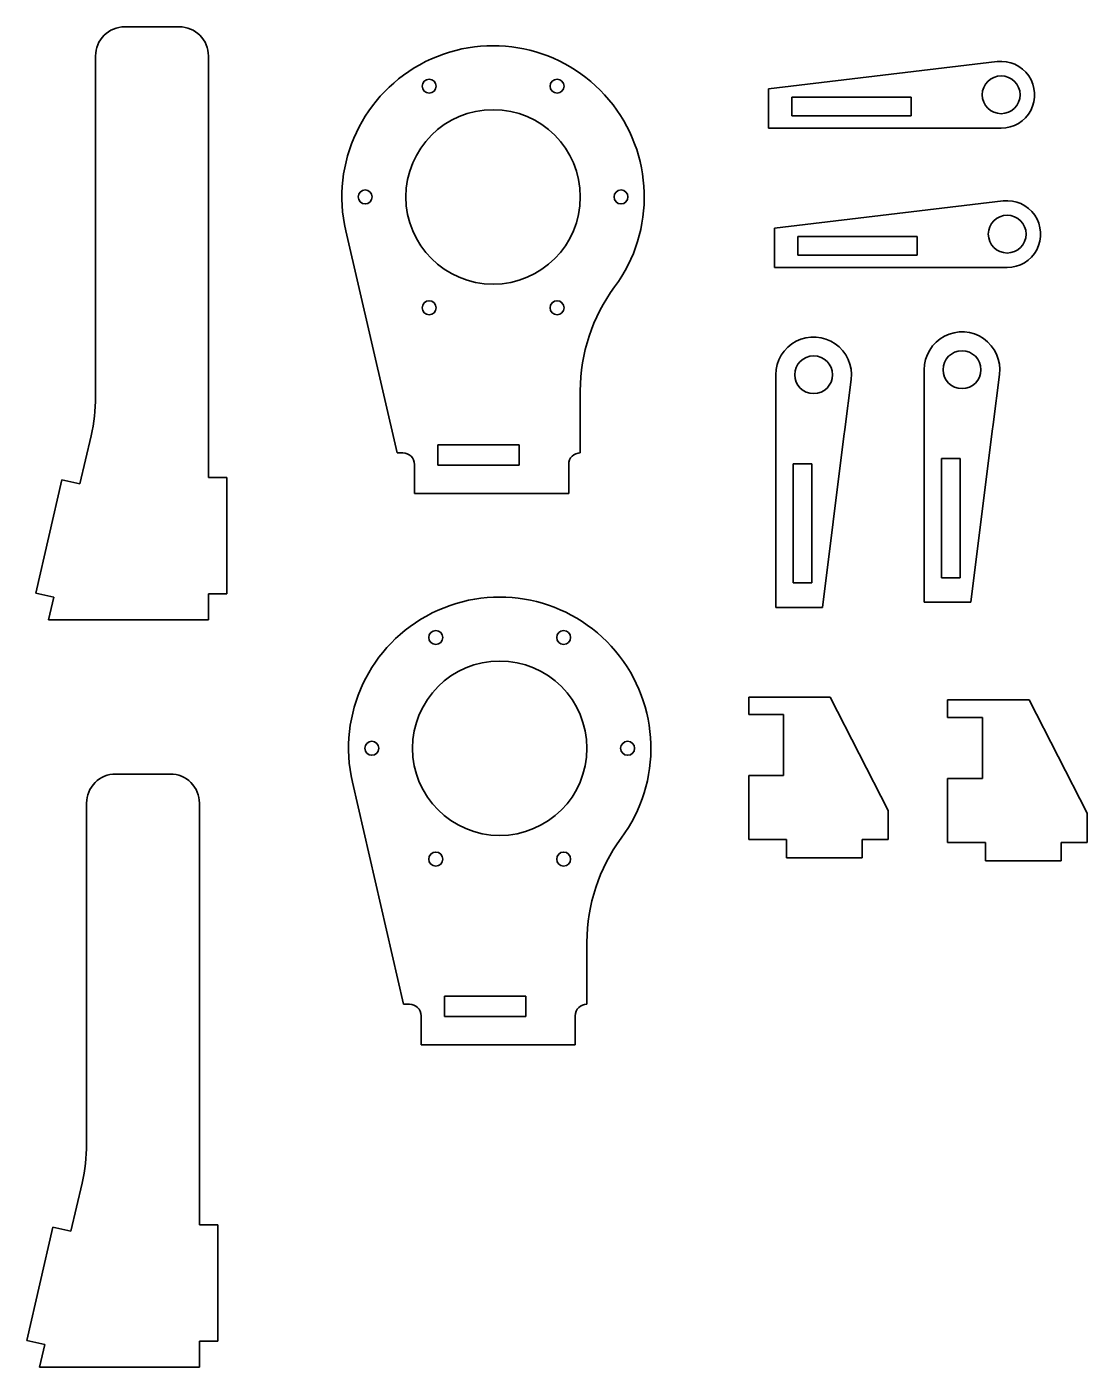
# Model space of a CAD drawing. Extents: x 42 to 225, y 569 to 799.
import ezdxf

# ---------------------------------------------------------------- set-up
doc = ezdxf.new("R2010")
doc.units = 0

msp = doc.modelspace()

# ---------------------------------------------------------------- linework, layer by layer
at = {"color": 7, "lineweight": 35}
for p, q in [((59.10442, 799.010376), (68.524033, 799.010376)), ((54.10442, 735.428467), (54.10442, 794.010376)), ((73.524033, 794.010376), (73.524033, 721.510376)), ((209.16394, 793.026489), (169.847778, 788.317322)), ((169.847778, 788.317322), (169.847778, 781.567322)), ((173.847778, 783.717346), (173.847778, 786.917297)), ((173.847778, 786.917297), (194.347778, 786.917297)), ((194.347778, 786.917297), (194.347778, 783.717346)), ((209.847778, 781.567322), (169.847778, 781.567322)), ((194.347778, 783.717346), (173.847778, 783.717346)), ((210.199966, 769.06897), (170.883804, 764.359802)), ((97.139099, 763.902161), (105.947021, 725.750916)), ((170.883804, 764.359802), (170.883804, 757.609802)), ((174.883804, 759.759827), (174.883804, 762.959778)), ((174.883804, 762.959778), (195.383804, 762.959778)), ((195.383804, 762.959778), (195.383804, 759.759827)), ((195.383804, 759.759827), (174.883804, 759.759827)), ((210.883804, 757.609802), (170.883804, 757.609802)), ((196.613174, 740.044617), (196.613174, 730.625305)), ((171.099518, 739.174316), (171.099518, 729.755005)), ((182.961578, 729.755005), (184.048294, 738.359924)), ((208.475235, 730.625305), (209.561951, 739.230225)), ((137.472717, 736.41925), (137.472717, 725.750916)), ((51.422859, 720.395264), (53.335522, 728.679932)), ((171.099518, 728.593628), (171.099518, 729.755005)), ((171.099518, 728.593628), (171.099518, 699.174316)), ((179.099518, 699.174316), (182.814911, 728.593628)), ((182.814911, 728.593628), (182.961578, 729.755005)), ((196.613174, 729.463928), (196.613174, 730.625305)), ((196.613174, 729.463928), (196.613174, 700.044617)), ((204.613174, 700.044617), (208.328568, 729.463928)), ((208.328568, 729.463928), (208.475235, 730.625305)), ((112.972725, 727.15094), (112.972725, 723.65094)), ((112.972725, 727.15094), (126.972725, 727.15094)), ((126.972725, 723.65094), (126.972725, 727.15094)), ((105.947021, 725.750916), (106.947021, 725.750916)), ((174.099518, 723.874329), (174.099518, 703.374329)), ((174.099518, 723.874329), (177.299515, 723.874329)), ((177.299515, 703.374329), (177.299515, 723.874329)), ((199.613174, 724.744629), (199.613174, 704.244629)), ((199.613174, 724.744629), (202.813171, 724.744629)), ((202.813171, 704.244629), (202.813171, 724.744629)), ((73.524033, 721.510376), (76.699036, 721.510376)), ((76.699036, 701.510376), (76.699036, 721.510376)), ((108.947021, 718.750916), (108.947021, 723.750916)), ((126.972725, 723.65094), (112.972725, 723.65094)), ((135.472717, 718.750916), (135.472717, 723.750916)), ((43.830212, 701.62207), (48.329231, 721.109497)), ((48.329231, 721.109497), (51.422859, 720.395264)), ((108.947021, 718.750916), (135.472717, 718.750916)), ((177.299515, 703.374329), (174.099518, 703.374329)), ((202.813171, 704.244629), (199.613174, 704.244629)), ((46.923836, 700.907837), (43.830212, 701.62207)), ((46.024033, 697.010376), (46.923836, 700.907837)), ((73.524033, 701.510376), (76.699036, 701.510376)), ((73.524033, 701.510376), (73.524033, 697.010376)), ((171.099518, 699.174316), (179.099518, 699.174316)), ((196.613174, 700.044617), (204.613174, 700.044617)), ((73.524033, 697.010376), (46.024033, 697.010376)), ((166.42514, 683.746155), (180.42514, 683.746155)), ((166.42514, 680.746155), (166.42514, 683.746155)), ((180.42514, 683.746155), (190.42514, 664.246155)), ((200.643463, 683.257324), (214.643463, 683.257324)), ((200.643463, 680.257324), (200.643463, 683.257324)), ((214.643463, 683.257324), (224.643463, 663.757324)), ((172.42514, 680.746155), (166.42514, 680.746155)), ((172.42514, 670.246155), (172.42514, 680.746155)), ((206.643463, 680.257324), (200.643463, 680.257324)), ((206.643463, 669.757324), (206.643463, 680.257324)), ((57.556141, 670.503845), (66.975754, 670.503845)), ((98.274612, 669.088013), (107.082535, 630.936768)), ((166.42514, 670.246155), (172.42514, 670.246155)), ((166.42514, 659.246155), (166.42514, 670.246155)), ((200.643463, 669.757324), (206.643463, 669.757324)), ((200.643463, 658.757324), (200.643463, 669.757324)), ((52.556141, 606.921936), (52.556141, 665.503845)), ((71.975754, 665.503845), (71.975754, 593.003845)), ((190.42514, 659.246155), (190.42514, 664.246155)), ((224.643463, 658.757324), (224.643463, 663.757324)), ((172.92514, 659.246155), (166.42514, 659.246155)), ((172.92514, 659.246155), (172.92514, 656.071167)), ((185.92514, 659.246155), (185.92514, 656.071167)), ((190.42514, 659.246155), (185.92514, 659.246155)), ((207.143463, 658.757324), (200.643463, 658.757324)), ((207.143463, 658.757324), (207.143463, 655.582336)), ((220.143463, 658.757324), (220.143463, 655.582336)), ((224.643463, 658.757324), (220.143463, 658.757324)), ((172.92514, 656.071167), (185.92514, 656.071167)), ((207.143463, 655.582336), (220.143463, 655.582336)), ((138.608246, 641.605103), (138.608246, 630.936768)), ((114.108238, 632.336792), (114.108238, 628.836792)), ((114.108238, 632.336792), (128.108246, 632.336792)), ((128.108246, 628.836792), (128.108246, 632.336792)), ((107.082535, 630.936768), (108.082535, 630.936768)), ((110.082535, 623.936768), (110.082535, 628.936768)), ((128.108246, 628.836792), (114.108238, 628.836792)), ((136.608246, 623.936768), (136.608246, 628.936768)), ((110.082535, 623.936768), (136.608246, 623.936768)), ((49.87458, 591.888733), (51.787243, 600.173401)), ((42.281933, 573.11554), (46.780952, 592.602966)), ((46.780952, 592.602966), (49.87458, 591.888733)), ((71.975754, 593.003845), (75.150757, 593.003845)), ((75.150757, 573.003845), (75.150757, 593.003845)), ((45.375557, 572.401306), (42.281933, 573.11554)), ((44.475754, 568.503845), (45.375557, 572.401306)), ((71.975754, 573.003845), (75.150757, 573.003845)), ((71.975754, 573.003845), (71.975754, 568.503845)), ((71.975754, 568.503845), (44.475754, 568.503845))]:
    msp.add_line(p, q, dxfattribs=at)
for centre, radius in [((111.472725, 788.803467), 1.2), ((133.472717, 788.803467), 1.2), ((209.847778, 787.317322), 3.25), ((122.472725, 769.750916), 15), ((100.472725, 769.750916), 1.2), ((144.472717, 769.750916), 1.2), ((210.883804, 763.359802), 3.25), ((111.472725, 750.698364), 1.2), ((133.472717, 750.698364), 1.2), ((177.599518, 739.174316), 3.25), ((203.113174, 740.044617), 3.25), ((112.608238, 693.989319), 1.2), ((134.608246, 693.989319), 1.2), ((123.608238, 674.936768), 15), ((101.608238, 674.936768), 1.2), ((145.608246, 674.936768), 1.2), ((112.608238, 655.884216), 1.2), ((134.608246, 655.884216), 1.2)]:
    msp.add_circle(centre, radius, dxfattribs=at)
for centre, radius, start, end in [((59.10442, 794.010376), 5, 90.000003, 180.000005), ((68.524033, 794.010376), 5, 0, 90.000003), ((122.472725, 769.750916), 26, 323.472514, 193.000003), ((209.847778, 787.317322), 5.75, 269.999997, 96.830205), ((210.883804, 763.359802), 5.75, 269.999997, 96.830205), ((167.472717, 736.41925), 30, 143.472508, 180.000005), ((177.599518, 739.174316), 6.5, 352.802178, 180.000005), ((203.113174, 740.044617), 6.5, 352.802178, 180.000005), ((24.10442, 735.428467), 30, 346.999999, 360), ((106.947021, 723.750916), 2, 0, 90.000003), ((137.472717, 723.750916), 2, 90.000003, 180.000005), ((123.608238, 674.936768), 26, 323.472514, 193.000003), ((57.556141, 665.503845), 5, 90.000003, 180.000005), ((66.975754, 665.503845), 5, 0, 90.000003), ((168.608246, 641.605103), 30, 143.472508, 180.000005), ((108.082535, 628.936768), 2, 0, 90.000003), ((138.608246, 628.936768), 2, 90.000003, 180.000005), ((22.556141, 606.921936), 30, 346.999999, 360)]:
    msp.add_arc(centre, radius, start, end, dxfattribs=at)

doc.saveas('drawing.dxf')
